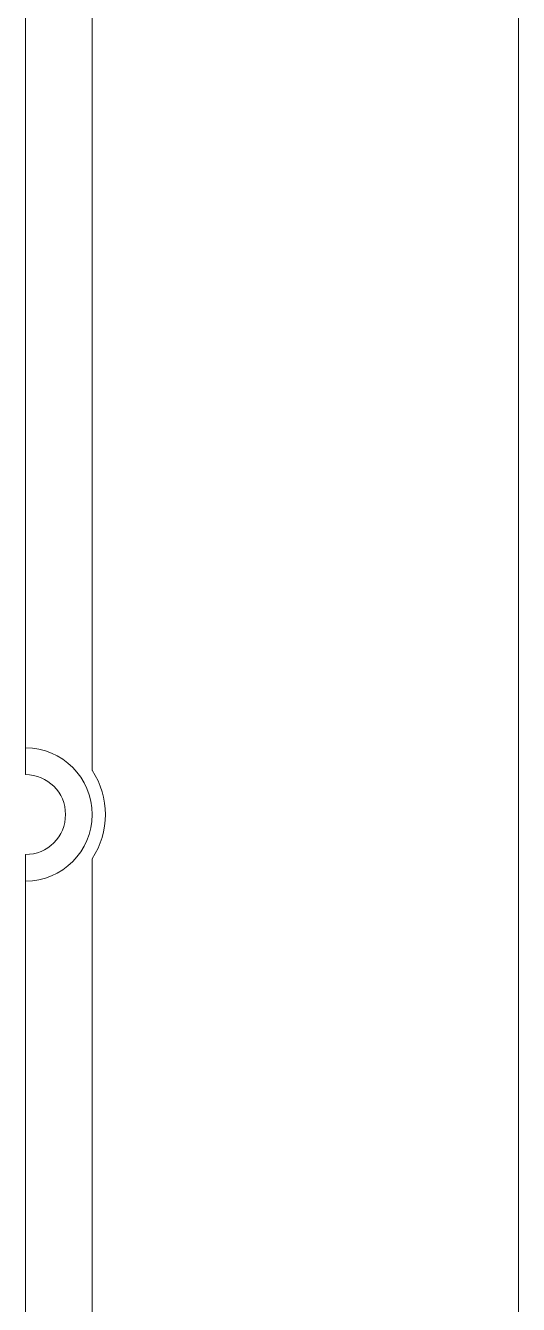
# Model space of a CAD drawing. Header units: millimetres. Extents: x 481 to 936, y 72 to 729.
# Drawn here: x 899.2 to 936.2, y 404.6 to 500.6 of the extents above; entities that cross this region are included whole.
import ezdxf

# ---------------------------------------------------------------- set-up
doc = ezdxf.new("R2010")
doc.units = ezdxf.units.MM

msp = doc.modelspace()

# ---------------------------------------------------------------- linework, layer by layer
at = {"color": 7, "linetype": 'Continuous', "lineweight": 15}
for p, q in [((936.199, 390.763), (936.199, 639.223)), ((899.199, 444.363), (899.199, 516.546)), ((904.199, 516.863), (904.199, 444.679)), ((899.199, 392.563), (899.199, 438.363)), ((904.199, 438.046), (904.199, 392.563))]:
    msp.add_line(p, q, dxfattribs=at)
for radius, start, end in [(5, 270, 90), (6, 326.44269, 33.55731), (3, 270, 90)]:
    msp.add_arc((899.199, 441.363), radius, start, end, dxfattribs=at)

doc.saveas('drawing.dxf')
